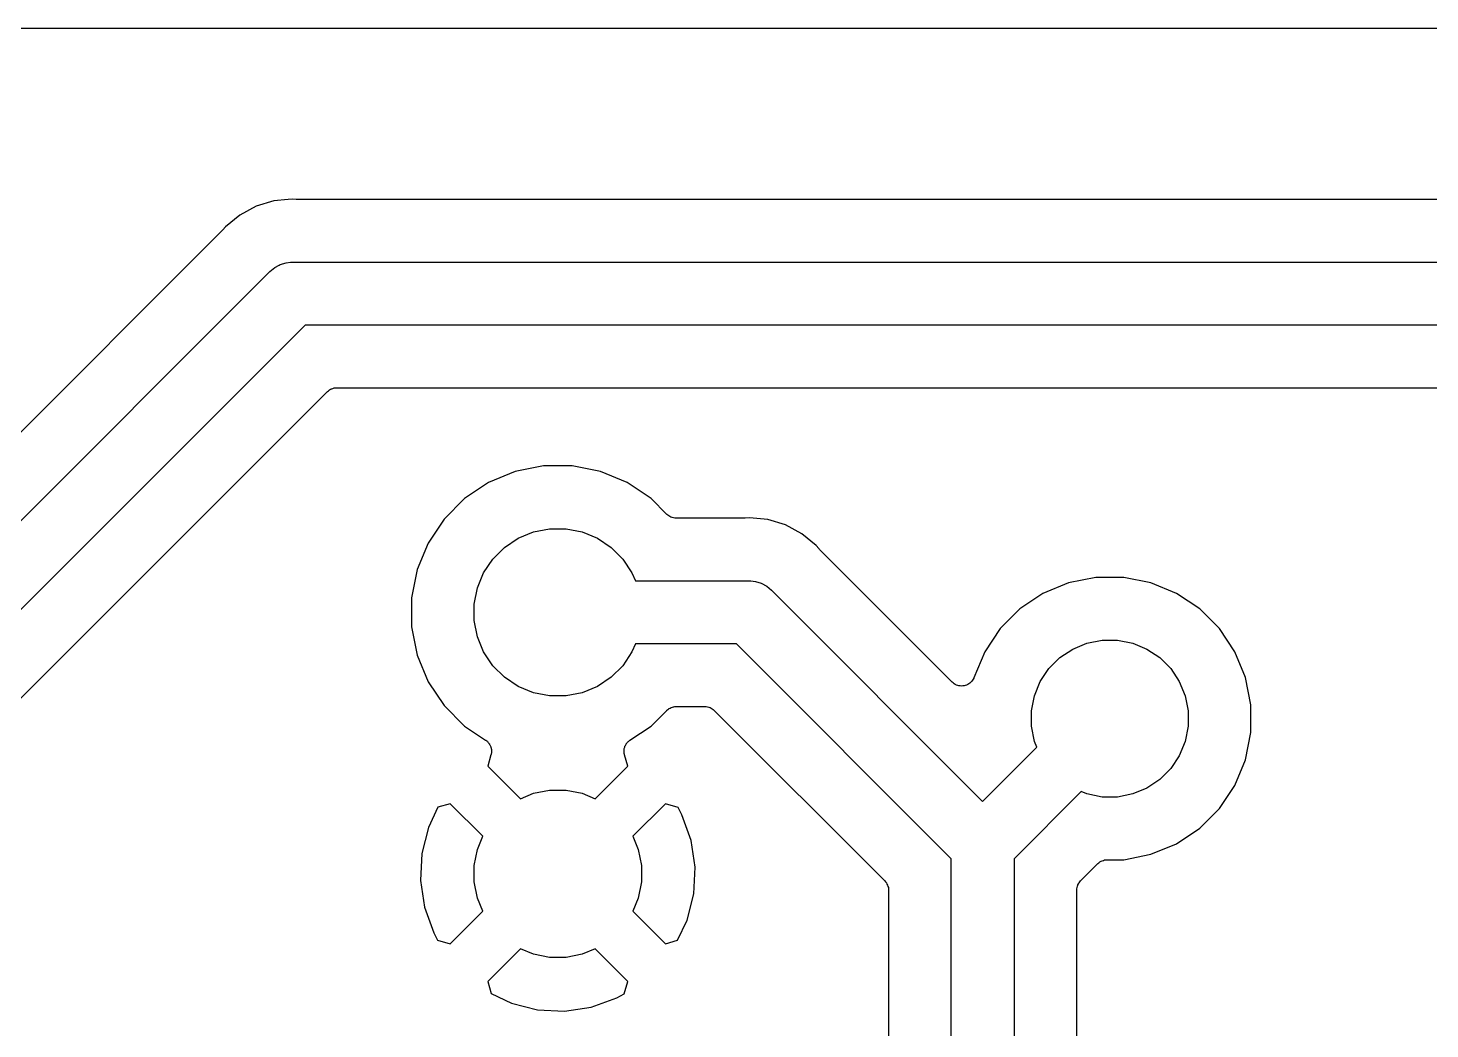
# Model space of a CAD drawing. Extents: x 102.4 to 160.8, y -97.5 to -19.5.
# Drawn here: x 109.23 to 122.64, y -29.38 to -19.81 of the extents above; entities that cross this region are included whole.
import ezdxf

# ---------------------------------------------------------------- set-up
doc = ezdxf.new("R2010")
doc.units = 0
doc.layers.add('BLACK', color=7, linetype='CONTINUOUS')

msp = doc.modelspace()

# ---------------------------------------------------------------- linework, layer by layer
at = {"layer": 'BLACK', "linetype": 'CONTINUOUS'}
for p, q in [((107.191, -19.812), (155.953, -19.812)), ((111.722, -21.4514), (111.584, -21.465)), ((111.76, -21.4476), (111.722, -21.4514)), ((111.722, -21.4514), (111.722, -21.4514)), ((111.798, -21.4514), (111.76, -21.4476)), ((111.803, -21.4514), (111.798, -21.4514)), ((111.809, -21.452), (111.803, -21.4514)), ((111.81, -21.452), (111.809, -21.452)), ((133.046, -21.452), (111.81, -21.452)), ((111.414, -21.5165), (111.258, -21.6001)), ((111.584, -21.465), (111.414, -21.5165)), ((111.121, -21.7125), (111.096, -21.742)), ((111.258, -21.6001), (111.121, -21.7125)), ((111.088, -21.7513), (104.555, -28.2839)), ((111.091, -21.7471), (111.088, -21.7513)), ((111.095, -21.7434), (111.091, -21.7471)), ((111.096, -21.742), (111.095, -21.7434)), ((111.547, -22.1388), (111.577, -22.1142)), ((111.577, -22.1142), (111.593, -22.1014)), ((111.593, -22.1014), (111.635, -22.0788)), ((111.635, -22.0788), (111.645, -22.0735)), ((111.645, -22.0735), (111.701, -22.0563)), ((111.701, -22.0563), (111.745, -22.052)), ((111.745, -22.052), (111.76, -22.0505)), ((111.745, -22.052), (111.745, -22.052)), ((111.76, -22.0505), (111.775, -22.052)), ((111.775, -22.052), (133.081, -22.052)), ((104.954, -28.7335), (111.537, -22.1503)), ((111.537, -22.1503), (111.547, -22.1388)), ((111.884, -22.652), (105.456, -29.0803)), ((132.972, -22.652), (111.884, -22.652)), ((107.504, -27.8807), (112.096, -23.2892)), ((112.096, -23.2889), (112.097, -23.288)), ((112.096, -23.2892), (112.096, -23.2889)), ((112.096, -23.2889), (112.096, -23.2889)), ((112.096, -23.2889), (112.096, -23.2889)), ((112.097, -23.288), (112.106, -23.2806)), ((112.106, -23.2806), (112.115, -23.2732)), ((112.115, -23.2732), (112.116, -23.2729)), ((112.116, -23.2725), (112.127, -23.2671)), ((112.116, -23.2729), (112.116, -23.2725)), ((112.127, -23.2671), (112.137, -23.2616)), ((112.137, -23.2616), (112.138, -23.2614)), ((112.138, -23.2611), (112.149, -23.2578)), ((112.138, -23.2614), (112.138, -23.2611)), ((112.149, -23.2578), (112.161, -23.2544)), ((112.161, -23.2544), (112.162, -23.2542)), ((112.161, -23.2544), (112.161, -23.2544)), ((112.162, -23.2542), (112.174, -23.2531)), ((112.174, -23.2531), (112.185, -23.252)), ((112.185, -23.252), (132.671, -23.252)), ((114.162, -24), (113.892, -24.0538)), ((114.438, -24), (114.162, -24)), ((114.708, -24.0538), (114.438, -24)), ((113.892, -24.0538), (113.637, -24.1593)), ((114.963, -24.1593), (114.708, -24.0538)), ((113.637, -24.1593), (113.408, -24.3125)), ((115.192, -24.3125), (114.963, -24.1593)), ((113.408, -24.3125), (113.213, -24.5076)), ((115.343, -24.4628), (115.192, -24.3125)), ((113.213, -24.5076), (113.059, -24.7369)), ((115.352, -24.4703), (115.343, -24.4628)), ((115.361, -24.4778), (115.352, -24.4703)), ((115.361, -24.4781), (115.361, -24.4778)), ((115.362, -24.4785), (115.361, -24.4781)), ((115.372, -24.4841), (115.362, -24.4785)), ((115.382, -24.4897), (115.372, -24.4841)), ((115.383, -24.4899), (115.382, -24.4897)), ((115.384, -24.4902), (115.383, -24.4899)), ((115.395, -24.4937), (115.384, -24.4902)), ((115.406, -24.4972), (115.395, -24.4937)), ((115.407, -24.4973), (115.406, -24.4972)), ((115.407, -24.4975), (115.407, -24.4973)), ((115.419, -24.4987), (115.407, -24.4975)), ((115.431, -24.5), (115.419, -24.4987)), ((115.432, -24.5), (115.431, -24.5)), ((115.433, -24.5), (115.432, -24.5)), ((115.432, -24.5), (115.432, -24.5)), ((115.432, -24.5), (115.432, -24.5)), ((116.082, -24.5), (115.433, -24.5)), ((116.087, -24.4995), (116.082, -24.5)), ((116.092, -24.4995), (116.087, -24.4995)), ((116.094, -24.4994), (116.092, -24.4995)), ((116.132, -24.4956), (116.094, -24.4994)), ((116.17, -24.4994), (116.132, -24.4956)), ((116.308, -24.513), (116.17, -24.4994)), ((116.17, -24.4994), (116.17, -24.4994)), ((116.478, -24.5645), (116.308, -24.513)), ((113.921, -24.691), (114.067, -24.6307)), ((114.067, -24.6307), (114.221, -24.6)), ((114.221, -24.6), (114.379, -24.6)), ((114.379, -24.6), (114.533, -24.6307)), ((114.533, -24.6307), (114.679, -24.691)), ((116.634, -24.6481), (116.478, -24.5645)), ((116.771, -24.7605), (116.634, -24.6481)), ((113.059, -24.7369), (112.954, -24.9916)), ((113.679, -24.89), (113.79, -24.7786)), ((113.79, -24.7786), (113.921, -24.691)), ((114.679, -24.691), (114.81, -24.7786)), ((114.81, -24.7786), (114.921, -24.89)), ((116.796, -24.79), (116.771, -24.7605)), ((116.799, -24.7938), (116.796, -24.79)), ((116.803, -24.798), (116.799, -24.7938)), ((116.804, -24.7993), (116.803, -24.798)), ((118.073, -26.068), (116.804, -24.7993)), ((113.591, -25.0211), (113.679, -24.89)), ((114.921, -24.89), (115.009, -25.0211)), ((112.954, -24.9916), (112.9, -25.2621)), ((113.531, -25.1666), (113.591, -25.0211)), ((115.009, -25.0211), (115.042, -25.1)), ((119.447, -25.066), (119.186, -25.1179)), ((119.713, -25.066), (119.447, -25.066)), ((119.974, -25.1179), (119.713, -25.066)), ((113.5, -25.3212), (113.531, -25.1666)), ((115.042, -25.1), (116.117, -25.1)), ((116.117, -25.1), (116.132, -25.0985)), ((116.132, -25.0985), (116.147, -25.1)), ((116.147, -25.1), (116.147, -25.1)), ((116.147, -25.1), (116.191, -25.1043)), ((116.191, -25.1043), (116.247, -25.1215)), ((116.247, -25.1215), (116.299, -25.1494)), ((116.299, -25.1494), (116.345, -25.1868)), ((116.345, -25.1868), (116.355, -25.1983)), ((116.355, -25.1983), (118.364, -27.2077)), ((119.186, -25.1179), (118.941, -25.2196)), ((120.219, -25.2196), (119.974, -25.1179)), ((112.9, -25.2621), (112.9, -25.5379)), ((113.5, -25.4788), (113.5, -25.3212)), ((118.941, -25.2196), (118.719, -25.3674)), ((120.441, -25.3674), (120.219, -25.2196)), ((118.719, -25.3674), (118.531, -25.5554)), ((120.629, -25.5554), (120.441, -25.3674)), ((112.9, -25.5379), (112.954, -25.8084)), ((113.531, -25.6334), (113.5, -25.4788)), ((118.531, -25.5554), (118.384, -25.7765)), ((120.776, -25.7765), (120.629, -25.5554)), ((113.591, -25.7789), (113.531, -25.6334)), ((115.042, -25.7), (115.009, -25.7789)), ((116.008, -25.7), (115.042, -25.7)), ((118.064, -27.7563), (116.008, -25.7)), ((119.225, -25.7514), (119.361, -25.6948)), ((119.361, -25.6948), (119.506, -25.666)), ((119.506, -25.666), (119.654, -25.666)), ((119.654, -25.666), (119.799, -25.6948)), ((119.799, -25.6948), (119.935, -25.7514)), ((112.954, -25.8084), (113.059, -26.0632)), ((113.679, -25.91), (113.591, -25.7789)), ((115.009, -25.7789), (114.921, -25.91)), ((118.384, -25.7765), (118.28, -26.0268)), ((118.997, -25.9379), (119.102, -25.8334)), ((119.102, -25.8334), (119.225, -25.7514)), ((119.935, -25.7514), (120.058, -25.8334)), ((120.058, -25.8334), (120.163, -25.9379)), ((120.878, -26.0222), (120.776, -25.7765)), ((113.79, -26.0214), (113.679, -25.91)), ((114.921, -25.91), (114.81, -26.0214)), ((118.915, -26.0607), (118.997, -25.9379)), ((120.163, -25.9379), (120.245, -26.0607)), ((113.059, -26.0632), (113.213, -26.2924)), ((113.921, -26.109), (113.79, -26.0214)), ((114.067, -26.1693), (113.921, -26.109)), ((114.679, -26.109), (114.533, -26.1693)), ((114.81, -26.0214), (114.679, -26.109)), ((118.082, -26.0756), (118.073, -26.068)), ((118.091, -26.0834), (118.082, -26.0756)), ((118.092, -26.0836), (118.091, -26.0834)), ((118.092, -26.0838), (118.092, -26.0836)), ((118.102, -26.0894), (118.092, -26.0838)), ((118.113, -26.0952), (118.102, -26.0894)), ((118.114, -26.0953), (118.113, -26.0952)), ((118.114, -26.0955), (118.114, -26.0953)), ((118.125, -26.099), (118.114, -26.0955)), ((118.137, -26.1026), (118.125, -26.099)), ((118.138, -26.1027), (118.137, -26.1026)), ((118.137, -26.1026), (118.137, -26.1026)), ((118.15, -26.1039), (118.138, -26.1027)), ((118.162, -26.1052), (118.15, -26.1039)), ((118.174, -26.1041), (118.162, -26.1052)), ((118.162, -26.1052), (118.162, -26.1052)), ((118.162, -26.1052), (118.162, -26.1052)), ((118.186, -26.103), (118.174, -26.1041)), ((118.187, -26.1029), (118.186, -26.103)), ((118.198, -26.0995), (118.187, -26.1029)), ((118.187, -26.1029), (118.187, -26.1029)), ((118.21, -26.0961), (118.198, -26.0995)), ((118.211, -26.0958), (118.21, -26.0959)), ((118.21, -26.0959), (118.21, -26.0961)), ((118.221, -26.0902), (118.211, -26.0958)), ((118.232, -26.0846), (118.221, -26.0902)), ((118.233, -26.0843), (118.232, -26.0844)), ((118.232, -26.0844), (118.232, -26.0846)), ((118.242, -26.0767), (118.233, -26.0843)), ((118.251, -26.0691), (118.242, -26.0767)), ((118.252, -26.0689), (118.251, -26.0691)), ((118.259, -26.0596), (118.252, -26.0687)), ((118.252, -26.0687), (118.252, -26.0689)), ((118.267, -26.0502), (118.259, -26.0596)), ((118.268, -26.0496), (118.267, -26.0499)), ((118.267, -26.0499), (118.267, -26.0502)), ((118.273, -26.0392), (118.268, -26.0496)), ((118.279, -26.0285), (118.273, -26.0392)), ((118.28, -26.0279), (118.279, -26.0285)), ((118.28, -26.0268), (118.28, -26.0278)), ((118.28, -26.0278), (118.28, -26.0279)), ((118.28, -26.0279), (118.28, -26.0279)), ((118.859, -26.1972), (118.915, -26.0607)), ((120.245, -26.0607), (120.301, -26.1972)), ((120.93, -26.283), (120.878, -26.0222)), ((114.221, -26.2), (114.067, -26.1693)), ((114.379, -26.2), (114.221, -26.2)), ((114.533, -26.1693), (114.379, -26.2)), ((118.83, -26.3421), (118.859, -26.1972)), ((120.301, -26.1972), (120.33, -26.3421)), ((113.213, -26.2924), (113.408, -26.4875)), ((115.192, -26.4875), (115.343, -26.3372)), ((115.343, -26.3369), (115.344, -26.336)), ((115.343, -26.3372), (115.343, -26.3369)), ((115.343, -26.3369), (115.343, -26.3369)), ((115.343, -26.3369), (115.343, -26.3369)), ((115.344, -26.336), (115.353, -26.3286)), ((115.353, -26.3286), (115.362, -26.3212)), ((115.362, -26.3212), (115.363, -26.3209)), ((115.363, -26.3205), (115.374, -26.3151)), ((115.363, -26.3209), (115.363, -26.3205)), ((115.374, -26.3151), (115.384, -26.3096)), ((115.384, -26.3096), (115.385, -26.3094)), ((115.385, -26.3091), (115.397, -26.3058)), ((115.385, -26.3094), (115.385, -26.3091)), ((115.397, -26.3058), (115.408, -26.3024)), ((115.408, -26.3024), (115.409, -26.3024)), ((115.409, -26.3022), (115.421, -26.3011)), ((115.409, -26.3024), (115.409, -26.3022)), ((115.421, -26.3011), (115.433, -26.3)), ((115.433, -26.3), (115.707, -26.3)), ((115.707, -26.3), (115.707, -26.3)), ((115.707, -26.3), (115.707, -26.3)), ((115.707, -26.3), (115.707, -26.3)), ((115.707, -26.3), (115.708, -26.3)), ((115.708, -26.3), (115.72, -26.3013)), ((115.72, -26.3013), (115.732, -26.3025)), ((115.732, -26.3025), (115.732, -26.3027)), ((115.732, -26.3027), (115.733, -26.3028)), ((115.733, -26.3028), (115.744, -26.3063)), ((115.744, -26.3063), (115.755, -26.3098)), ((115.755, -26.3098), (115.756, -26.3101)), ((115.756, -26.3101), (115.757, -26.3103)), ((115.757, -26.3103), (115.767, -26.3159)), ((115.767, -26.3159), (115.777, -26.3215)), ((115.777, -26.3215), (115.778, -26.3219)), ((115.778, -26.3219), (115.778, -26.3222)), ((115.778, -26.3222), (115.787, -26.3297)), ((115.787, -26.3297), (115.796, -26.3372)), ((115.796, -26.3372), (117.427, -27.9676)), ((118.83, -26.4899), (118.83, -26.3421)), ((120.33, -26.3421), (120.33, -26.4899)), ((120.93, -26.549), (120.93, -26.283)), ((113.408, -26.4875), (113.61, -26.6227)), ((114.99, -26.6227), (115.192, -26.4875)), ((118.859, -26.6348), (118.83, -26.4899)), ((120.33, -26.4899), (120.301, -26.6348)), ((120.878, -26.8098), (120.93, -26.549)), ((113.61, -26.6227), (113.611, -26.6237)), ((113.611, -26.6237), (113.615, -26.627)), ((113.615, -26.627), (113.62, -26.6298)), ((113.62, -26.6298), (113.625, -26.635)), ((113.625, -26.635), (113.63, -26.6397)), ((113.63, -26.6397), (113.634, -26.6437)), ((113.634, -26.6437), (113.637, -26.6473)), ((113.637, -26.6473), (113.641, -26.6533)), ((113.641, -26.6533), (113.646, -26.659)), ((113.646, -26.659), (113.648, -26.6636)), ((113.648, -26.6636), (113.651, -26.6678)), ((113.651, -26.6678), (113.654, -26.6746)), ((113.654, -26.6746), (113.657, -26.681)), ((113.657, -26.681), (113.659, -26.6859)), ((114.94, -26.689), (114.942, -26.6843)), ((114.942, -26.6843), (114.943, -26.6794)), ((114.943, -26.6794), (114.947, -26.673)), ((114.947, -26.673), (114.95, -26.6663)), ((114.95, -26.6663), (114.953, -26.6621)), ((114.953, -26.6621), (114.955, -26.6576)), ((114.955, -26.6576), (114.96, -26.6519)), ((114.96, -26.6519), (114.964, -26.6459)), ((114.964, -26.6459), (114.968, -26.6424)), ((114.968, -26.6424), (114.971, -26.6384)), ((114.971, -26.6384), (114.977, -26.6338)), ((114.977, -26.6338), (114.982, -26.6287)), ((114.982, -26.6287), (114.986, -26.6259)), ((114.986, -26.6259), (114.99, -26.6227)), ((118.882, -26.69), (118.859, -26.6348)), ((120.301, -26.6348), (120.245, -26.7713)), ((113.661, -26.7641), (113.63, -26.8708)), ((113.659, -26.6859), (113.661, -26.6906)), ((113.661, -26.6906), (113.662, -26.6978)), ((113.662, -26.759), (113.661, -26.7641)), ((113.662, -26.6978), (113.664, -26.7048)), ((113.664, -26.7542), (113.662, -26.759)), ((113.664, -26.7048), (113.665, -26.7099)), ((113.665, -26.7469), (113.664, -26.7542)), ((113.665, -26.7099), (113.666, -26.7149)), ((113.666, -26.7397), (113.665, -26.7469)), ((113.666, -26.7149), (113.666, -26.7222)), ((113.666, -26.7222), (113.666, -26.7295)), ((113.666, -26.7295), (113.666, -26.7346)), ((113.666, -26.7346), (113.666, -26.7397)), ((114.934, -26.7132), (114.936, -26.7082)), ((114.934, -26.7205), (114.934, -26.7132)), ((114.934, -26.7278), (114.934, -26.7205)), ((114.934, -26.7328), (114.934, -26.7278)), ((114.934, -26.7379), (114.934, -26.7328)), ((114.935, -26.7451), (114.934, -26.7379)), ((114.936, -26.7524), (114.935, -26.7451)), ((114.936, -26.7031), (114.938, -26.6961)), ((114.936, -26.7082), (114.936, -26.7031)), ((114.937, -26.7573), (114.936, -26.7524)), ((114.938, -26.7624), (114.937, -26.7573)), ((114.938, -26.6961), (114.94, -26.689)), ((114.939, -26.7641), (114.938, -26.7624)), ((114.97, -26.8708), (114.939, -26.7641)), ((118.364, -27.2077), (118.882, -26.69)), ((120.245, -26.7713), (120.163, -26.8941)), ((120.776, -27.0555), (120.878, -26.8098)), ((113.63, -26.8708), (113.942, -27.1825)), ((114.658, -27.1825), (114.97, -26.8708)), ((120.163, -26.8941), (120.058, -26.9986)), ((119.935, -27.0806), (119.799, -27.1372)), ((120.058, -26.9986), (119.935, -27.0806)), ((120.629, -27.2766), (120.776, -27.0555)), ((113.942, -27.1825), (114.067, -27.1307)), ((114.067, -27.1307), (114.221, -27.1)), ((114.221, -27.1), (114.379, -27.1)), ((114.379, -27.1), (114.533, -27.1307)), ((114.533, -27.1307), (114.658, -27.1825)), ((119.306, -27.1143), (118.664, -27.7563)), ((119.361, -27.1372), (119.306, -27.1143)), ((119.506, -27.166), (119.361, -27.1372)), ((119.654, -27.166), (119.506, -27.166)), ((119.799, -27.1372), (119.654, -27.166)), ((113.154, -27.2643), (113.063, -27.457)), ((113.271, -27.23), (113.154, -27.2643)), ((113.582, -27.5417), (113.271, -27.23)), ((115.329, -27.23), (115.018, -27.5417)), ((115.45, -27.2653), (115.329, -27.23)), ((115.487, -27.3353), (115.45, -27.2653)), ((115.575, -27.5809), (115.487, -27.3353)), ((120.441, -27.4646), (120.629, -27.2766)), ((113.063, -27.457), (113, -27.7069)), ((120.219, -27.6124), (120.441, -27.4646)), ((113.531, -27.6666), (113.582, -27.5417)), ((115.018, -27.5417), (115.069, -27.6666)), ((115.613, -27.8357), (115.575, -27.5809)), ((119.974, -27.7141), (120.219, -27.6124)), ((113, -27.7069), (112.987, -27.9643)), ((113.5, -27.8212), (113.531, -27.6666)), ((115.069, -27.6666), (115.1, -27.8212)), ((118.064, -30.2463), (118.064, -27.7563)), ((118.664, -27.7563), (118.664, -30.2463)), ((119.713, -27.766), (119.974, -27.7141)), ((113.5, -27.9788), (113.5, -27.8212)), ((115.1, -27.8212), (115.1, -27.9788)), ((115.6, -28.0931), (115.613, -27.8357)), ((119.301, -27.9676), (119.466, -27.8032)), ((119.466, -27.8029), (119.467, -27.802)), ((119.466, -27.8032), (119.466, -27.8029)), ((119.466, -27.8029), (119.466, -27.8029)), ((119.466, -27.8029), (119.466, -27.8029)), ((119.467, -27.802), (119.476, -27.7946)), ((119.476, -27.7946), (119.485, -27.7872)), ((119.485, -27.7872), (119.486, -27.7869)), ((119.486, -27.7865), (119.497, -27.7811)), ((119.486, -27.7869), (119.486, -27.7865)), ((119.497, -27.7811), (119.507, -27.7756)), ((119.507, -27.7756), (119.508, -27.7754)), ((119.508, -27.7751), (119.52, -27.7718)), ((119.508, -27.7754), (119.508, -27.7751)), ((119.52, -27.7718), (119.531, -27.7684)), ((119.531, -27.7684), (119.532, -27.7682)), ((119.531, -27.7684), (119.531, -27.7684)), ((119.532, -27.7682), (119.544, -27.7671)), ((119.544, -27.7671), (119.555, -27.766)), ((119.555, -27.766), (119.713, -27.766)), ((112.987, -27.9643), (113.025, -28.2191)), ((113.531, -28.1334), (113.5, -27.9788)), ((115.1, -27.9788), (115.069, -28.1334)), ((117.427, -27.9676), (117.427, -27.9679)), ((117.427, -27.9679), (117.427, -27.9679)), ((117.427, -27.9679), (117.427, -27.9679)), ((117.427, -27.9679), (117.428, -27.9689)), ((117.428, -27.9689), (117.435, -27.9781)), ((117.435, -27.9781), (117.443, -27.9871)), ((117.443, -27.9871), (117.443, -27.9877)), ((117.443, -27.9877), (117.444, -27.9882)), ((117.444, -27.9882), (117.449, -27.9987)), ((117.449, -27.9987), (117.454, -28.009)), ((117.454, -28.009), (117.455, -28.0096)), ((117.455, -28.0096), (117.455, -28.0102)), ((117.455, -28.0102), (117.458, -28.0215)), ((117.458, -28.0215), (117.462, -28.0327)), ((119.267, -28.031), (119.27, -28.0198)), ((119.27, -28.0198), (119.274, -28.0086)), ((119.274, -28.0074), (119.28, -27.997)), ((119.274, -28.008), (119.274, -28.0074)), ((119.274, -28.0086), (119.274, -28.008)), ((119.28, -27.997), (119.285, -27.9867)), ((119.285, -27.9867), (119.286, -27.9862)), ((119.286, -27.9856), (119.294, -27.9767)), ((119.286, -27.9862), (119.286, -27.9856)), ((119.294, -27.9767), (119.301, -27.9676)), ((113.582, -28.2583), (113.531, -28.1334)), ((115.069, -28.1334), (115.018, -28.2583)), ((115.537, -28.343), (115.6, -28.0931)), ((117.462, -28.0327), (117.462, -28.0334)), ((117.462, -28.0334), (117.462, -28.034)), ((117.462, -28.034), (117.463, -28.0457)), ((117.463, -28.0457), (117.464, -28.0574)), ((117.464, -28.0574), (117.464, -29.8555)), ((119.264, -28.0556), (119.265, -28.0439)), ((119.264, -28.0569), (119.264, -28.0556)), ((119.264, -28.057), (119.264, -28.0569)), ((119.264, -28.0574), (119.264, -28.057)), ((119.264, -28.057), (119.264, -28.057)), ((119.264, -29.8555), (119.264, -28.0574)), ((119.265, -28.0439), (119.267, -28.0323)), ((119.267, -28.0317), (119.267, -28.031)), ((119.267, -28.0323), (119.267, -28.0317)), ((113.025, -28.2191), (113.113, -28.4647)), ((113.271, -28.57), (113.582, -28.2583)), ((115.018, -28.2583), (115.329, -28.57)), ((115.446, -28.5357), (115.537, -28.343)), ((113.113, -28.4647), (113.15, -28.5347)), ((113.15, -28.5347), (113.271, -28.57)), ((115.329, -28.57), (115.446, -28.5357)), ((113.942, -28.6175), (113.63, -28.9292)), ((114.067, -28.6693), (113.942, -28.6175)), ((114.221, -28.7), (114.067, -28.6693)), ((114.533, -28.6693), (114.379, -28.7)), ((114.658, -28.6175), (114.533, -28.6693)), ((114.97, -28.9292), (114.658, -28.6175)), ((114.379, -28.7), (114.221, -28.7)), ((113.63, -28.9292), (113.664, -29.0462)), ((114.935, -29.0498), (114.97, -28.9292)), ((113.664, -29.0462), (113.857, -29.1374)), ((114.619, -29.175), (114.865, -29.0872)), ((114.865, -29.0872), (114.935, -29.0498)), ((113.857, -29.1374), (114.107, -29.2001)), ((114.107, -29.2001), (114.364, -29.2128)), ((114.364, -29.2128), (114.619, -29.175))]:
    msp.add_line(p, q, dxfattribs=at)

doc.saveas('drawing.dxf')
